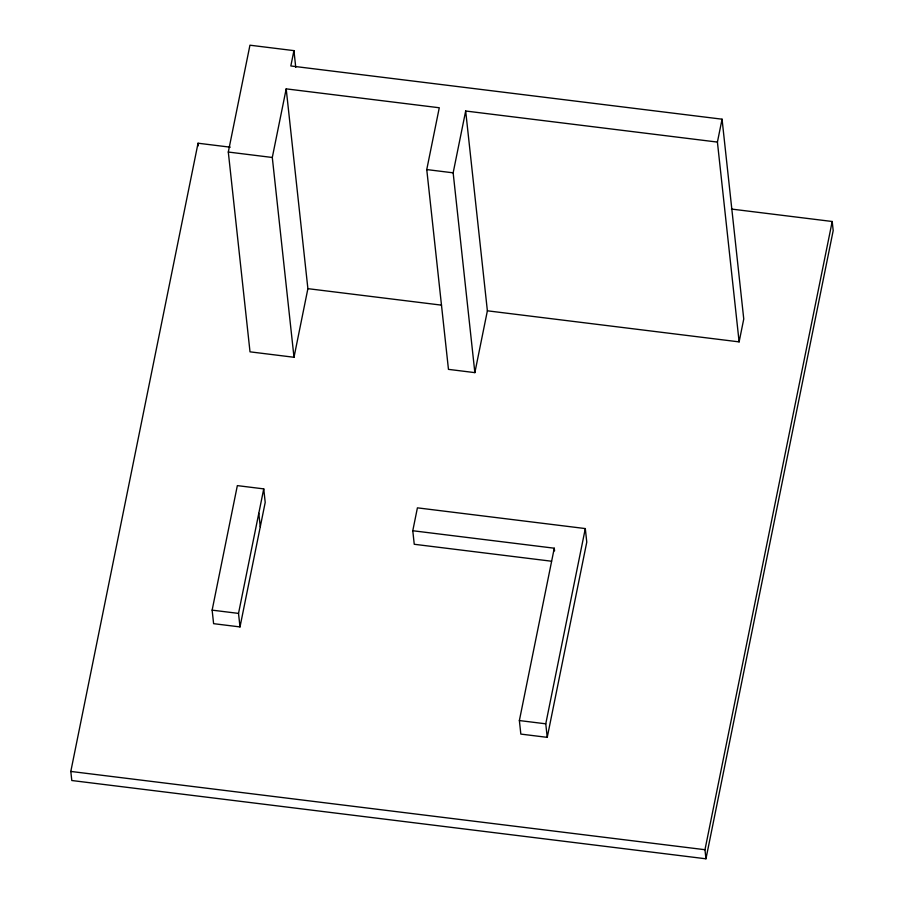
<?xml version="1.0" encoding="UTF-8"?>
<svg xmlns="http://www.w3.org/2000/svg" width="904" height="904" viewBox="0 0 904 904"><rect width="100%" height="100%" fill="white"/><g stroke="black" fill="none" stroke-linecap="round" stroke-linejoin="round"><path stroke-width="1.36" d="M731.415 209.05L832.2 221.491L833.194 230.576L705.956 858.8L71.8 780.514L70.806 771.44L198.044 143.216L230.237 147.182M487.38 310.806L739.122 341.881L717.414 142.086L465.673 111.011L487.38 310.806L474.86 372.629L448.463 369.363L426.756 169.568L439.276 107.757L286.195 88.863L307.891 288.658L294.003 357.272L250.012 351.837L228.305 152.041L249.945 45.2L293.936 50.635L295.755 67.393M294.003 357.272L272.296 157.477L286.195 88.863M293.936 50.635L290.828 65.969L722.059 119.192L743.755 318.988L739.122 341.881M212.135 610.144L237.345 485.617L263.742 488.883L265.211 502.409L240.001 626.924L213.604 623.67L212.135 610.144L238.52 613.398L240.001 626.924M238.52 613.398L263.742 488.883M474.86 372.629L453.153 172.833L465.673 111.011M412.778 530.738L417.411 507.845L585.306 528.569L586.775 542.106L547.236 737.348L520.84 734.093L519.371 720.556L554.276 548.208L412.778 530.738L414.247 544.276L551.542 561.226M547.236 737.348L545.767 723.821L585.306 528.569M717.414 142.086L722.059 119.192M705.956 858.8L704.973 849.715L832.2 221.491M426.756 169.568L453.153 172.833M228.305 152.041L272.296 157.477M307.891 288.658L441.502 305.145M519.371 720.556L545.767 723.821M70.806 771.44L704.973 849.715M554.276 548.208L554.57 550.92M258.793 513.302L260.273 526.829M198.044 143.216L198.326 145.804"/></g></svg>
